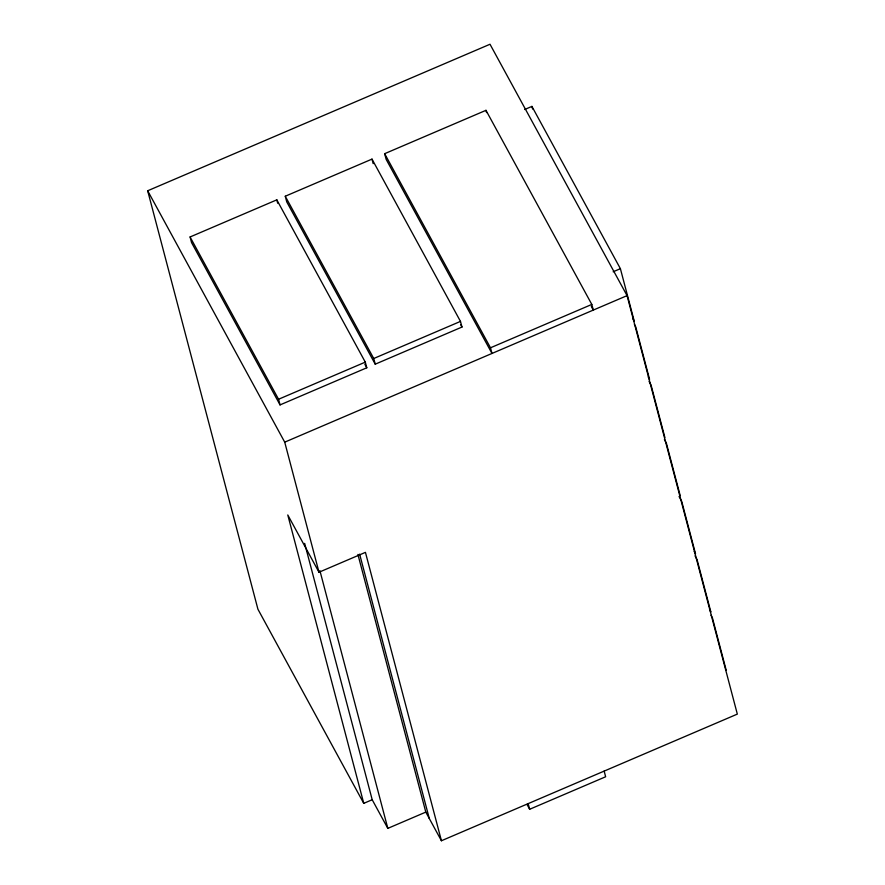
<?xml version="1.0" encoding="UTF-8"?>
<svg xmlns="http://www.w3.org/2000/svg" width="885" height="885" viewBox="0 0 885 885"><rect width="100%" height="100%" fill="white"/><g stroke="black" fill="none" stroke-linecap="round" stroke-linejoin="round"><path stroke-width="1.33" d="M304.661 543.39L372.198 799.73L363.757 803.348L257.933 609.245L147.673 190.773L490.013 44.25L627.067 295.634L737.327 714.106L441.427 840.75L425.807 812.109L357.916 554.43M190.076 236.97L276.817 199.844L365.295 362.131L366.788 367.784L280.047 404.91L191.569 242.623L190.076 236.97L278.554 399.257L280.047 404.91M285.258 196.238L371.999 159.112L460.477 321.399L461.97 327.052L375.229 364.177L286.751 201.891L285.258 196.238L373.735 358.513L375.229 364.177M384.654 153.691L490.489 347.794L491.983 353.447L386.148 159.344L384.654 153.691L485.976 110.326L591.811 304.429L593.304 310.093L591.313 306.453M524.683 109.497L531.918 106.399L620.396 268.686L634.235 321.189L632.919 318.766M278.554 399.257L365.295 362.131M373.735 358.513L460.477 321.399M613.161 271.784L620.396 268.686M490.489 347.794L591.811 304.429M441.427 840.75L365.439 552.362L318.998 572.241L284.727 442.157L627.067 295.634M372.198 799.73L387.818 828.371L425.807 812.109M527.006 804.432L529.65 809.277L605.639 776.764L604.156 771.1M634.401 324.43L635.729 326.853L649.557 379.355L648.24 376.933M649.07 381.38L651.05 385.019L664.889 437.522M664.392 439.546L666.372 443.186L680.211 495.688M679.061 496.507L681.704 501.341L695.533 553.855L694.216 551.432M695.046 555.88L697.026 559.508L710.865 612.022L709.538 609.599M711.031 615.252L712.359 617.675L726.187 670.188M460.642 324.629L461.97 327.052M364.808 364.155L366.788 367.784M147.673 190.773L284.727 442.157M318.998 572.241L287.78 514.959L363.757 803.348M531.918 106.399L532.615 109.021M485.976 110.326L486.573 112.583M371.999 159.112L373.182 163.636M528.168 803.624L529.65 809.277M276.817 199.844L277.702 203.24M359.631 554.121L429.28 818.47M319.905 570.648L387.818 828.371"/></g></svg>
